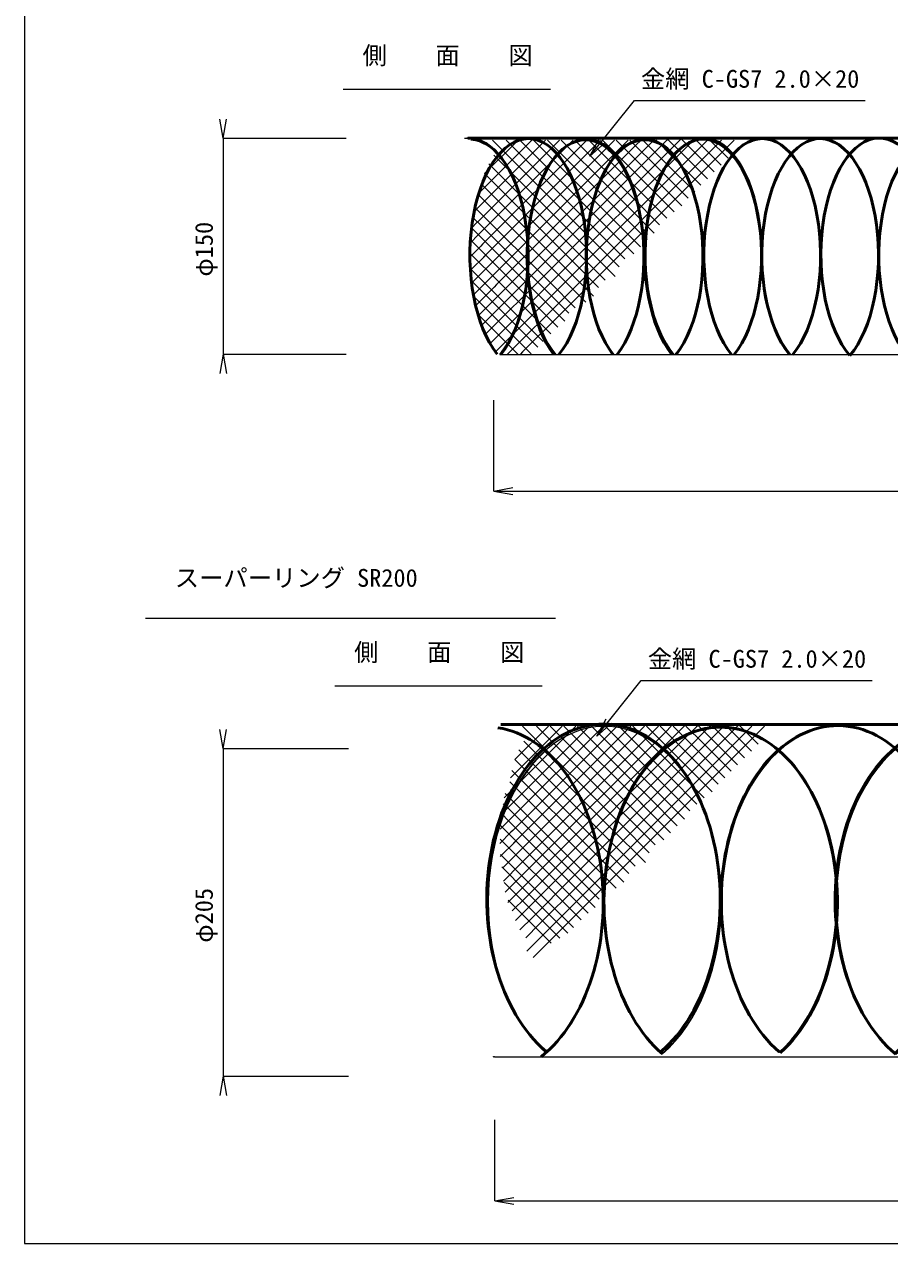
# Model space of a CAD drawing. Units: millimetres, scale not verified. Extents: x -720 to 720, y -505 to 505.
# Drawn here: x -720 to -275, y -505 to 122 of the extents above; entities that cross this region are included whole.
import ezdxf
from ezdxf.enums import TextEntityAlignment as Align

# ---------------------------------------------------------------- set-up
doc = ezdxf.new("R2010")
doc.units = ezdxf.units.MM
doc.header["$LTSCALE"] = 5
doc.layers.add('0-0', color=7, linetype='Continuous', lineweight=18)
doc.styles.add('ＭＳ ゴシック', font='')
doc.styles.get('ＭＳ ゴシック').set_extended_font_data('MS Gothic')

msp = doc.modelspace()

# ---------------------------------------------------------------- linework, layer by layer
at = {"layer": '0-0'}
for p, q in [((-556.146, 88.67), (-449.479, 88.67)), ((-350.171, 82.819), (-287.72, 82.819)), ((-493.693, 63.44), (136.949, 63.44)), ((-429.218, 54.248), (-424.422, 63.023)), ((-389.842, 62.29), (-388.879, 63.253)), ((-388.781, 62.479), (-389.749, 63.447)), ((-383.219, 62.278), (-382.177, 63.32)), ((-379.686, 60.454), (-382.642, 63.41)), ((-376.119, 62.307), (-375.038, 63.388)), ((-375.6, 63.44), (-361.757, 49.597)), ((-369.052, 62.303), (-368.244, 63.112)), ((-368.222, 63.133), (-358.222, 53.132)), ((-444.943, 62.45), (-487.078, 20.315)), ((-452.014, 62.45), (-486.624, 27.839)), ((-437.872, 62.45), (-486.468, 13.853)), ((-459.085, 62.45), (-485.668, 35.867)), ((-430.8, 62.45), (-484.396, 8.855)), ((-423.729, 62.45), (-483.987, 2.192)), ((-466.156, 62.45), (-483.369, 45.237)), ((-416.658, 62.45), (-482.138, -3.03)), ((-409.587, 62.45), (-480.581, -8.544)), ((-479.368, 62.45), (-428.612, 11.693)), ((-405.805, 59.597), (-477.264, -11.862)), ((-472.297, 62.45), (-434.063, 24.216)), ((-465.226, 62.45), (-430.945, 28.169)), ((-458.028, 62.323), (-458.155, 62.45)), ((-458.028, 62.323), (-417.826, 22.121)), ((-454.063, -15.636), (-376.119, 62.307)), ((-451.084, 62.45), (-423.874, 35.24)), ((-450.527, -19.172), (-369.052, 62.303)), ((-446.837, -22.862), (-361.595, 62.381)), ((-444.013, 62.45), (-419.921, 38.358)), ((-443.562, -26.137), (-355.023, 62.402)), ((-436.942, 62.45), (-407.398, 32.907)), ((-429.856, 62.436), (-405.848, 38.428)), ((-429.218, 54.248), (-421.71, 60.853)), ((-422.8, 62.45), (-399.805, 39.455)), ((-415.728, 62.45), (-395.851, 42.573)), ((-408.657, 62.45), (-393.174, 46.966)), ((-405.805, 59.597), (-402.965, 62.437)), ((-402.487, 56.28), (-396.218, 62.55)), ((-401.987, 62.414), (-389.808, 50.236)), ((-399.17, 52.962), (-389.842, 62.29)), ((-395.852, 49.645), (-383.219, 62.278)), ((-395.446, 62.508), (-386.539, 53.601)), ((-388.781, 62.479), (-383.221, 56.919)), ((-383.221, 56.919), (-368.828, 42.526)), ((-379.686, 60.454), (-365.293, 46.061)), ((-481.277, 50.217), (-435.16, 4.1)), ((-478.724, 54.735), (-434.133, 10.143)), ((-402.487, 56.28), (-470.868, -12.101)), ((-399.17, 52.962), (-464.233, -12.101)), ((-389.808, 50.236), (-375.346, 35.773)), ((-386.539, 53.601), (-372.146, 39.208)), ((-483.369, 45.237), (-438.278, 0.146)), ((-395.852, 49.645), (-457.598, -12.101)), ((-393.174, 46.966), (-378.781, 32.573)), ((-484.886, 39.684), (-442.264, -2.939)), ((-419.921, 38.358), (-411.526, 29.963)), ((-405.848, 38.428), (-403.78, 36.36)), ((-399.805, 39.455), (-385.97, 25.62)), ((-395.852, 42.574), (-381.963, 28.685)), ((-486.009, 33.735), (-445.431, -6.843)), ((-423.874, 35.24), (-414.387, 25.753)), ((-407.398, 32.907), (-393.394, 18.902)), ((-403.78, 36.36), (-389.741, 22.32)), ((-486.624, 27.839), (-488.813, 25.651)), ((-486.717, 26.157), (-488.437, 27.877)), ((-486.717, 26.157), (-449.758, -10.801)), ((-430.945, 28.169), (-420.88, 18.104)), ((-414.389, 25.755), (-399.876, 11.242)), ((-411.526, 29.963), (-396.223, 14.66)), ((-486.992, 20.401), (-490.382, 17.011)), ((-487.078, 20.315), (-489.31, 22.547)), ((-486.992, 20.401), (-454.49, -12.101)), ((-434.063, 24.216), (-424.849, 15.002)), ((-418.552, 22.847), (-403.294, 7.589)), ((-486.468, 13.853), (-490.872, 9.45)), ((-486.573, 13.749), (-490.108, 17.284)), ((-486.573, 13.749), (-460.723, -12.101)), ((-424.849, 15.002), (-411.307, 1.46)), ((-420.88, 18.104), (-406.712, 3.936)), ((-485.379, 7.872), (-491.147, 2.104)), ((-484.84, 5.381), (-490.77, 11.311)), ((-484.396, 8.855), (-485.379, 7.872)), ((-434.133, 10.143), (-416.259, -7.73)), ((-428.612, 11.693), (-414.254, -2.664)), ((-475.966, -10.564), (-490.926, 4.396)), ((-482.819, 3.36), (-490.846, -4.667)), ((-484.84, 5.381), (-467.358, -12.101)), ((-438.279, 0.147), (-424.86, -13.271)), ((-435.16, 4.1), (-421.443, -9.618)), ((-474.83, -19.572), (-490.836, -3.566)), ((-482.138, -3.03), (-489.683, -10.575)), ((-447.108, -5.166), (-431.343, -20.931)), ((-442.264, -2.939), (-427.337, -17.866)), ((-477.655, -22.398), (-490.139, -9.914)), ((-480.581, -8.544), (-489.239, -17.202)), ((-477.264, -11.862), (-478.524, -13.122)), ((-470.868, -12.101), (-477.978, -19.211)), ((-457.598, -12.101), (-477.893, -32.396)), ((-464.233, -12.101), (-477.768, -25.635)), ((-470.894, -15.636), (-475.966, -10.564)), ((-467.358, -12.101), (-445.76, -33.699)), ((-460.723, -12.101), (-442.089, -30.735)), ((-454.49, -12.101), (-440.032, -26.559)), ((-449.758, -10.801), (-436.781, -23.779)), ((-448.468, -12.092), (-448.459, -12.101)), ((-481.069, -25.812), (-488.952, -17.929)), ((-478.524, -13.122), (-488.294, -22.891)), ((-454.063, -15.636), (-474.358, -35.931)), ((-470.894, -15.636), (-449.295, -37.235)), ((-477.978, -19.211), (-486.989, -28.222)), ((-477.655, -22.398), (-456.057, -43.996)), ((-474.83, -19.572), (-453.231, -41.171)), ((-450.527, -19.172), (-470.822, -39.467)), ((-446.837, -22.862), (-467.132, -43.157)), ((-484.605, -29.347), (-486.88, -27.072)), ((-477.768, -25.635), (-484.678, -32.546)), ((-484.605, -29.347), (-466.155, -47.796)), ((-481.069, -25.812), (-459.471, -47.41)), ((-443.562, -26.137), (-463.857, -46.432)), ((-477.893, -32.396), (-483.086, -37.589)), ((-474.358, -35.931), (-480.773, -42.346)), ((-470.822, -39.467), (-477.74, -46.385)), ((-467.132, -43.157), (-471.606, -47.631)), ((-475.598, -47.796), (123.656, -47.796)), ((-463.857, -46.432), (-465.024, -47.599)), ((-560.46, -218.249), (-453.794, -218.249)), ((-425.695, -244.001), (-402.838, -215.43)), ((-402.838, -215.43), (-346.648, -215.43)), ((-346.648, -215.43), (-284.197, -215.43)), ((-475.05, -237.992), (126.95, -237.992)), ((-475.05, -237.992), (126.95, -237.992)), ((-374.312, -239.052), (-373.348, -238.089)), ((-373.251, -238.864), (-374.219, -237.896)), ((-367.688, -239.064), (-366.647, -238.022)), ((-364.155, -240.888), (-367.111, -237.933)), ((-360.589, -239.035), (-359.507, -237.954)), ((-360.07, -237.903), (-346.227, -251.746)), ((-353.521, -239.039), (-352.713, -238.231)), ((-352.692, -238.21), (-342.691, -248.21)), ((-429.412, -238.893), (-471.547, -281.028)), ((-436.483, -238.893), (-471.094, -273.503)), ((-422.341, -238.893), (-470.938, -287.489)), ((-443.554, -238.893), (-470.137, -265.476)), ((-415.27, -238.893), (-468.865, -292.488)), ((-408.199, -238.893), (-468.457, -299.15)), ((-450.625, -238.893), (-467.838, -256.105)), ((-401.128, -238.893), (-466.607, -304.372)), ((-394.057, -238.893), (-465.051, -309.887)), ((-463.837, -238.893), (-413.081, -289.649)), ((-390.274, -241.745), (-461.733, -313.204)), ((-456.766, -238.893), (-418.532, -277.127)), ((-449.695, -238.893), (-415.415, -273.173)), ((-442.497, -239.02), (-442.624, -238.893)), ((-442.497, -239.02), (-402.296, -279.221)), ((-438.532, -316.979), (-360.589, -239.035)), ((-435.553, -238.893), (-408.344, -266.102)), ((-434.996, -320.514), (-353.521, -239.039)), ((-431.306, -324.204), (-346.064, -238.962)), ((-428.482, -238.893), (-404.39, -262.985)), ((-428.031, -327.479), (-339.493, -238.941)), ((-421.411, -238.893), (-391.868, -268.436)), ((-414.326, -238.907), (-390.318, -262.915)), ((-407.269, -238.893), (-384.274, -261.887)), ((-400.198, -238.893), (-380.321, -258.77)), ((-393.127, -238.893), (-377.643, -254.376)), ((-390.274, -241.745), (-387.434, -238.905)), ((-386.957, -245.063), (-380.687, -238.793)), ((-386.456, -238.928), (-374.278, -251.107)), ((-383.639, -248.38), (-374.312, -239.052)), ((-380.322, -251.698), (-367.688, -239.064)), ((-379.915, -238.834), (-371.008, -247.741)), ((-373.251, -238.864), (-367.691, -244.424)), ((-367.691, -244.424), (-353.298, -258.817)), ((-364.155, -240.888), (-349.762, -255.281)), ((-463.194, -246.608), (-418.602, -291.199)), ((-386.957, -245.063), (-455.337, -313.443)), ((-383.639, -248.38), (-448.702, -313.443)), ((-371.008, -247.741), (-356.615, -262.134)), ((-467.838, -256.105), (-422.747, -301.196)), ((-465.746, -251.126), (-419.63, -297.243)), ((-380.322, -251.698), (-442.068, -313.443)), ((-377.643, -254.376), (-363.25, -268.769)), ((-374.278, -251.107), (-359.815, -265.569)), ((-469.355, -261.659), (-426.733, -304.281)), ((-404.39, -262.985), (-395.995, -271.38)), ((-390.318, -262.915), (-388.25, -264.983)), ((-384.274, -261.887), (-370.439, -275.723)), ((-380.322, -258.769), (-366.433, -272.658)), ((-470.478, -267.608), (-429.9, -308.185)), ((-408.344, -266.102), (-398.856, -275.589)), ((-391.868, -268.436), (-377.863, -282.44)), ((-388.25, -264.983), (-374.21, -279.023)), ((-471.094, -273.503), (-473.282, -275.692)), ((-471.186, -275.185), (-472.906, -273.465)), ((-471.186, -275.185), (-434.227, -312.144)), ((-415.415, -273.173), (-405.35, -283.238)), ((-398.858, -275.587), (-384.346, -290.1)), ((-395.995, -271.38), (-380.692, -286.682)), ((-471.461, -280.942), (-474.851, -284.332)), ((-471.547, -281.028), (-473.779, -278.796)), ((-471.461, -280.942), (-438.96, -313.443)), ((-418.532, -277.127), (-409.318, -286.34)), ((-403.021, -278.496), (-387.763, -293.753)), ((-470.938, -287.489), (-475.341, -291.893)), ((-471.042, -287.594), (-474.578, -284.058)), ((-471.042, -287.594), (-445.193, -313.443)), ((-409.318, -286.34), (-395.776, -299.883)), ((-405.35, -283.238), (-391.181, -297.407)), ((-469.848, -293.471), (-475.616, -299.239)), ((-469.309, -295.962), (-475.239, -290.032)), ((-468.865, -292.488), (-469.848, -293.471)), ((-418.602, -291.199), (-400.728, -309.073)), ((-413.081, -289.649), (-398.723, -304.007)), ((-460.435, -311.906), (-475.395, -296.946)), ((-467.288, -297.982), (-475.315, -306.009)), ((-469.309, -295.962), (-451.828, -313.443)), ((-419.63, -297.243), (-405.912, -310.96)), ((-459.299, -320.915), (-475.306, -304.908)), ((-466.607, -304.372), (-474.152, -311.917)), ((-433.696, -303.421), (-433.687, -303.43)), ((-431.577, -306.508), (-415.812, -322.273)), ((-426.733, -304.281), (-411.806, -319.208)), ((-422.748, -301.195), (-409.33, -314.613)), ((-462.124, -323.74), (-474.608, -311.256)), ((-465.051, -309.887), (-473.708, -318.544)), ((-461.733, -313.204), (-462.994, -314.465)), ((-455.337, -313.443), (-462.447, -320.553)), ((-442.068, -313.443), (-462.363, -333.738)), ((-448.702, -313.443), (-462.237, -326.978)), ((-455.363, -316.979), (-460.435, -311.906)), ((-451.828, -313.443), (-430.229, -335.042)), ((-445.193, -313.443), (-426.558, -332.077)), ((-438.96, -313.443), (-424.502, -327.902)), ((-434.227, -312.144), (-421.25, -325.121)), ((-465.538, -327.154), (-473.421, -319.271)), ((-462.994, -314.465), (-472.763, -324.234)), ((-438.532, -316.979), (-458.827, -337.274)), ((-455.363, -316.979), (-433.765, -338.577)), ((-462.447, -320.553), (-471.458, -329.564)), ((-462.124, -323.74), (-440.526, -345.339)), ((-459.299, -320.915), (-437.701, -342.513)), ((-434.996, -320.514), (-455.292, -340.81)), ((-431.306, -324.204), (-451.602, -344.5)), ((-469.074, -330.69), (-471.349, -328.414)), ((-462.237, -326.978), (-469.147, -333.888)), ((-469.074, -330.69), (-449.222, -350.542)), ((-465.538, -327.154), (-444.723, -347.97)), ((-428.031, -327.479), (-448.327, -347.775)), ((-462.363, -333.738), (-467.555, -338.931)), ((-458.827, -337.274), (-465.242, -343.689)), ((-455.292, -340.81), (-462.21, -347.728)), ((-451.602, -344.5), (-461.706, -354.604)), ((-448.327, -347.775), (-458.431, -357.879)), ((-478.283, -408.888), (123.717, -408.888))]:
    msp.add_line(p, q, dxfattribs=at)
at = {"layer": '0-0', "color": 4, "lineweight": 9}
for p, q in [((-617.855, 63.4), (-619.592, 73.248)), ((-617.855, 63.4), (-616.119, 73.248)), ((-617.855, 63.4), (-617.855, -47.66)), ((-617.855, 63.4), (-554.522, 63.4)), ((-617.855, -47.66), (-619.592, -57.509)), ((-617.855, -47.66), (-616.119, -57.509)), ((-617.855, -47.66), (-554.522, -47.66)), ((-478.696, -117.997), (-478.696, -71.33)), ((-478.696, -117.997), (-468.848, -116.26)), ((-478.696, -117.997), (-468.848, -119.733)), ((-478.696, -117.997), (123.072, -117.997)), ((-617.855, -250.449), (-619.592, -240.601)), ((-617.855, -250.449), (-616.119, -240.601)), ((-617.855, -250.449), (-617.855, -418.902)), ((-617.855, -250.449), (-553.333, -250.449)), ((-617.855, -418.902), (-619.592, -428.75)), ((-617.855, -418.902), (-616.119, -428.75)), ((-617.855, -418.902), (-553.333, -418.902)), ((-478.194, -483.058), (-478.194, -441.391)), ((-478.194, -483.058), (-468.346, -481.321)), ((-478.194, -483.058), (124.477, -483.058)), ((-478.194, -483.058), (-468.346, -484.794))]:
    msp.add_line(p, q, dxfattribs=at)
at = {"layer": '0-0', "lineweight": 50}
for p, q in [((-492.053, 63.44), (136.949, 63.44)), ((-475.05, -237.992), (126.95, -237.992))]:
    msp.add_line(p, q, dxfattribs=at)
at = {"layer": '0-0', "lineweight": 5}
for p, q in [((-475.05, -237.992), (126.95, -237.992)), ((-425.695, -244.001), (-420.899, -235.226)), ((-425.695, -244.001), (-418.187, -237.396))]:
    msp.add_line(p, q, dxfattribs=at)
at = {"layer": '0-0'}
msp.add_lwpolyline([(-720, -505), (720, -505), (720, 505), (-720, 505)], close=True, dxfattribs=at)
for points in [[(-429.218, 54.248), (-406.361, 82.819), (-350.171, 82.819)], [(-657.69, -183.333), (-461.023, -183.333), (-446.931, -183.333)]]:
    msp.add_lwpolyline(points, dxfattribs=at)
for centre, major_axis, ratio, start_param, end_param in [((-461.056, 3.253), (0, 60), 0.5, 3.694841, 8.8672309), ((-491.189, 3.465), (0, 60), 0.5, 3.6880911, 6.3295353), ((-431.083, 3.253), (0, 60), 0.5, 3.694841, 8.8715296), ((-401.109, 3.253), (0, 60), 0.5, 3.694841, 8.8715296), ((-370.554, 3.544), (0, 60), 0.5, 3.6855405, 8.8808301), ((-340.699, 3.491), (0, 60), 0.5, 3.6872421, 8.8791285), ((-310.607, 3.491), (0, 60), 0.5, 3.6872421, 8.8791285), ((-280.514, 3.491), (0, 60), 0.5, 3.6872421, 8.8791285), ((-250.752, 3.16), (0, 60), 0.5, 3.6977709, 8.8685997), ((-362.547, -329.139), (0, 90), 0.666667, 0.5140027, 2.6261107), ((-421.547, -329.139), (0, 90), 0.666667, 3.6539902, 5.7691826), ((-242.547, -329.139), (0, 90), 0.666667, 0.5140027, 2.6284769), ((-421.547, -329.139), (0, 90), 0.666667, 0.5332483, 2.6083443), ((-482.547, -329.139), (0, 90), 0.666667, 3.674841, 5.749937), ((-301.547, -329.139), (0, 90), 0.666667, 0.5332483, 2.6091317), ((-362.547, -329.139), (0, 90), 0.666667, 3.674841, 5.749937), ((-483.307, -319.126), (0, 90), 0.666667, 3.2142167, 3.2253485)]:
    msp.add_ellipse(centre, major_axis=major_axis, ratio=ratio, start_param=start_param, end_param=end_param, dxfattribs=at)
at = {"layer": '0-0', "lineweight": 50}
for centre, major_axis, ratio, start_param, end_param in [((-460.961, 3.2), (0, 60), 0.5, 3.6965169, 8.8640735), ((-491.035, 2.893), (0, 60), 0.5, 3.7061497, 6.2597185), ((-371.046, 2.893), (0, 60), 0.5, 3.7052017, 8.8602209), ((-340.665, 3.2), (0, 60), 0.5, 3.6887866, 8.8698537), ((-310.898, 3.2), (0, 60), 0.5, 3.6775965, 8.8698537), ((-280.517, 3.507), (0, 60), 0.5, 3.6867321, 8.8988751), ((-250.75, 3.2), (0, 60), 0.5, 3.6973471, 8.8688738), ((-431.501, 2.586), (0, 60), 0.5, 3.7156381, 8.8507325), ((-401.12, 2.586), (0, 60), 0.5, 3.7156381, 8.8507325), ((-422.27, -327.825), (0, 90), 0.666667, 3.6511288, 8.9087268), ((-243.159, -328.651), (0, 90), 0.666667, 3.6693351, 8.9231974), ((-482.386, -329.317), (0, 90), 0.666667, 3.6277865, 6.18514), ((-362.016, -329.476), (0, 90), 0.666667, 3.6767933, 8.9028439), ((-301.762, -328.651), (0, 90), 0.666667, 3.6564932, 8.8981355)]:
    msp.add_ellipse(centre, major_axis=major_axis, ratio=ratio, start_param=start_param, end_param=end_param, dxfattribs=at)
at = {"layer": '0-0', "lineweight": 5}
for centre, start_param, end_param in [((-243.085, -329.042), 3.7182172, 8.92003), ((-421.758, -329.042), 3.656515, 8.8946279), ((-362.33, -329.042), 3.6711757, 8.9097915), ((-301.339, -329.042), 3.6525053, 8.8898866)]:
    msp.add_ellipse(centre, major_axis=(0, 90), ratio=0.666667, start_param=start_param, end_param=end_param, dxfattribs=at)

# ---------------------------------------------------------------- texts
at = {"layer": '0-0', "color": 4, "style": 'ＭＳ ゴシック'}
for s, p in [('側\u3000\u3000面\u3000\u3000図', (-546.146, 98.67)), ('金網 C-GS7 2.0×20', (-403.028, 86.629)), ('スーパーリング SR200', (-642.69, -170)), ('側\u3000\u3000面\u3000\u3000図', (-550.46, -208.249)), ('金網 C-GS7 2.0×20', (-399.505, -211.62))]:
    msp.add_text(s, height=9.164, dxfattribs=at).set_placement(p, align=Align.BOTTOM_LEFT)
for s, p in [('φ150', (-620.355, -7.755)), ('φ205', (-620.355, -350.301))]:
    msp.add_text(s, height=9.164, rotation=90, dxfattribs=at).set_placement(p, align=Align.BOTTOM_LEFT)

doc.saveas('drawing.dxf')
